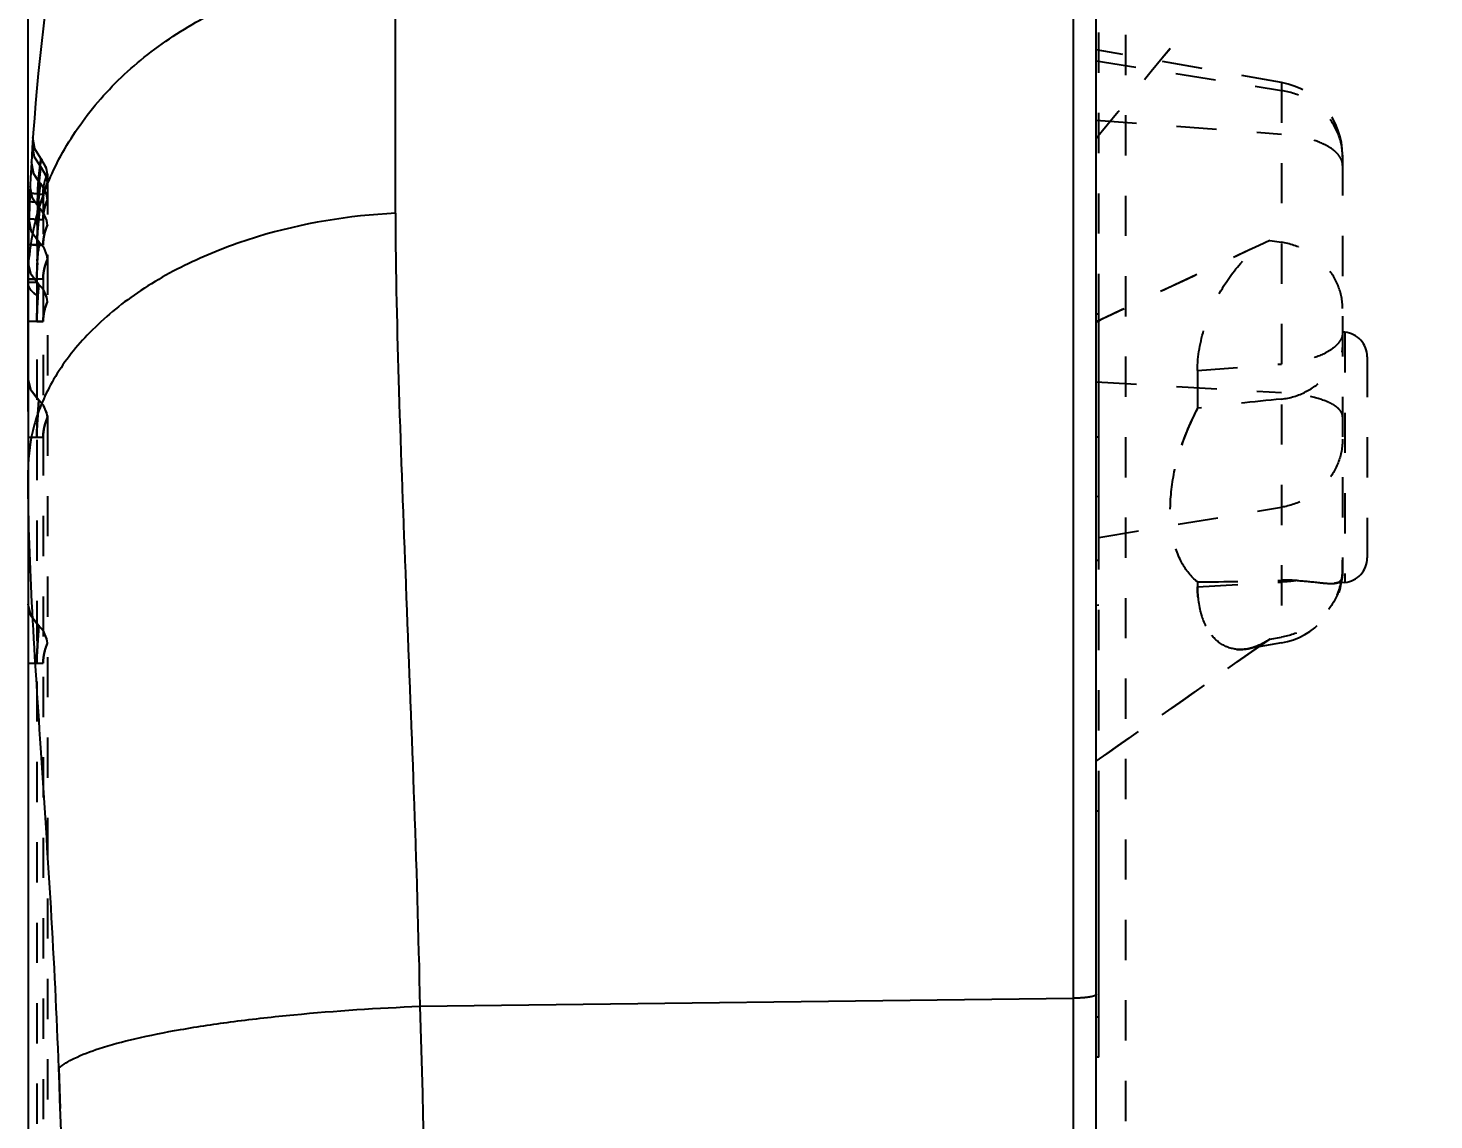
# Model space of a CAD drawing. Header units: millimetres. Extents: x 1937 to 4271, y -9032 to 1737.
# Drawn here: x 3023.6 to 3080.6, y -2349.4 to -2305.1 of the extents above; entities that cross this region are included whole.
import ezdxf

# ---------------------------------------------------------------- set-up
doc = ezdxf.new("R2010")
doc.units = ezdxf.units.MM
doc.header["$LTSCALE"] = 16.335
doc.header["$PDMODE"] = 3
doc.header["$PDSIZE"] = 0.3125
doc.linetypes.add('HIDDEN', pattern=[0.2, 0.1, -0.1])
doc.layers.get('0').update_dxf_attribs({"linetype": 'CONTINUOUS'})
doc.layers.get('Defpoints').update_dxf_attribs({"linetype": 'CONTINUOUS'})
doc.layers.add('DEFAULT_2', color=8, linetype='HIDDEN')
doc.styles.get("Standard").update_dxf_attribs({"font": 'txt', "width": 0.8})
doc.dimstyles.new('副本 ISO-25-1', dxfattribs={"dimtxt": 10, "dimasz": 10, "dimexe": 0, "dimexo": 0, "dimgap": 0, "dimtad": 1, "dimtxsty": 'Standard', "dimcen": 0, "dimclrd": 6, "dimclre": 6, "dimclrt": 4, "dimazin": 0, "dimtfac": 1, "dimtofl": 0, "dimtmove": 0, "dimatfit": 3, "dimfxl": 0, "dimarcsym": 0})

# ---------------------------------------------------------------- blocks, each defined once
blk = doc.blocks.new('*D83')
at = {"color": 6, "lineweight": -2}
for p, q in [((3023.581, -2320.64), (3023.581, -2160.061)), ((3132.581, -2160.061), (3033.581, -2160.061)), ((3142.581, -2201.503), (3142.581, -2160.061))]:
    blk.add_line(p, q, dxfattribs=at)
at = {"color": 6}
for points in [[(3033.581, -2158.395), (3033.581, -2161.728), (3023.581, -2160.061)], [(3132.581, -2158.395), (3132.581, -2161.728), (3142.581, -2160.061)]]:
    blk.add_solid(points, dxfattribs=at)
at = {"layer": 'Defpoints', "color": 0}
for p in [(3023.581, -2160.061), (3142.581, -2201.503), (3023.581, -2320.64)]:
    blk.add_point(p, dxfattribs=at)
at = {"color": 4, "insert": (3098.919, -2155.061), "char_height": 10, "attachment_point": 5}
blk.add_mtext('119', dxfattribs=at)

msp = doc.modelspace()

# ---------------------------------------------------------------- linework, layer by layer
at = {"color": 7, "linetype": 'Continuous'}
for p, q in [((3066.939, -2572.663), (3066.939, -2272.794)), ((3066.013, -2521.959), (3066.013, -2281.056)), ((3038.492, -2312.591), (3038.492, -2302.482)), ((3023.581, -2315.401), (3023.581, -2487.606)), ((3067.039, -2316.687), (3066.939, -2316.687)), ((3067.039, -2326.687), (3067.039, -2316.687)), ((3067.039, -2326.687), (3066.939, -2326.687)), ((3067.039, -2336.864), (3066.939, -2336.864)), ((3067.039, -2346.864), (3067.039, -2336.864)), ((3039.486, -2344.793), (3066.013, -2344.467)), ((3067.039, -2346.864), (3066.939, -2346.864))]:
    msp.add_line(p, q, dxfattribs=at)
msp.add_arc((3111.014, -2315.401), 87.433, 167.26677, 180, dxfattribs=at)
for points, knots in [([(3023.581, -2315.401), (3023.581, -2314.643), (3023.757, -2313.07), (3024.555, -2310.746), (3025.94, -2308.518), (3027.849, -2306.506), (3030.211, -2304.848), (3033.704, -2303.195), (3036.589, -2302.602), (3038.492, -2302.482)], [0, 0, 0, 0, 0.105038, 0.217444, 0.338026, 0.465918, 0.599491, 0.735655, 1, 1, 1, 1]), ([(3038.492, -2312.591), (3036.602, -2312.687), (3033.759, -2313.15), (3030.247, -2314.485), (3027.893, -2315.811), (3025.977, -2317.428), (3024.578, -2319.226), (3023.762, -2321.119), (3023.581, -2322.411), (3023.581, -2323.025)], [0, 0, 0, 0, 0.28586, 0.429393, 0.566169, 0.692058, 0.805637, 0.907272, 1, 1, 1, 1]), ([(3038.492, -2312.591), (3038.499, -2314.996), (3038.618, -2320.026), (3038.918, -2327.845), (3039.247, -2336.173), (3039.424, -2341.88), (3039.486, -2344.793)], [0, 0, 0, 0, 0.224, 0.468373, 0.728674, 1, 1, 1, 1]), ([(3024.827, -2347.309), (3024.671, -2342.968), (3024.251, -2336.665), (3023.719, -2328.577), (3023.581, -2324.815), (3023.581, -2323.024)], [0, 0, 0, 0, 0.535831, 0.779101, 1, 1, 1, 1]), ([(3024.827, -2347.309), (3025.005, -2347.144), (3025.545, -2346.836), (3026.585, -2346.447), (3028.035, -2346.066), (3029.863, -2345.705), (3032.015, -2345.385), (3035.254, -2345.026), (3037.774, -2344.862), (3039.484, -2344.793)], [0, 0, 0, 0, 0.048723, 0.122123, 0.222453, 0.348037, 0.494999, 0.657712, 1, 1, 1, 1]), ([(3039.486, -2344.793), (3039.751, -2354.213), (3040.1, -2368.37), (3040.369, -2387.275), (3040.414, -2396.758), (3040.414, -2401.503)], [0, 0, 0, 0, 0.498417, 0.749012, 1, 1, 1, 1]), ([(3066.939, -2344.311), (3066.939, -2344.322), (3066.916, -2344.349), (3066.827, -2344.388), (3066.64, -2344.427), (3066.354, -2344.457), (3066.133, -2344.466), (3066.013, -2344.467)], [0, 0, 0, 0, 0.035358, 0.096739, 0.309584, 0.624177, 1, 1, 1, 1]), ([(3025.99, -2401.503), (3025.99, -2396.965), (3025.86, -2378.895), (3025.312, -2360.831), (3024.827, -2347.309)], [0, 0, 0, 0, 0.251177, 1, 1, 1, 1])]:
    msp.add_open_spline(points, degree=3, knots=knots, dxfattribs=at)
at = {"layer": 'DEFAULT_2', "color": 8, "linetype": 'HIDDEN'}
for p, q in [((3068.145, -2525.87), (3068.145, -2277.175)), ((3067.039, -2316.687), (3067.039, -2285.318)), ((3074.46, -2307.286), (3066.939, -2305.96)), ((3066.939, -2306.401), (3074.46, -2307.61)), ((3074.46, -2307.286), (3074.46, -2330.037)), ((3066.939, -2308.809), (3074.46, -2309.38)), ((3076.939, -2310.241), (3076.939, -2326.684)), ((3024.094, -2310.712), (3024.087, -2310.767)), ((3024.363, -2311.009), (3024.363, -2491.998)), ((3024.076, -2311.385), (3024.06, -2311.524)), ((3023.968, -2312.159), (3023.964, -2312.398)), ((3023.968, -2312.159), (3023.964, -2312.398)), ((3023.97, -2312.04), (3023.968, -2312.123)), ((3023.97, -2312.04), (3023.968, -2312.123)), ((3024.19, -2312.159), (3023.968, -2312.159)), ((3023.974, -2311.813), (3023.97, -2312.04)), ((3023.974, -2311.813), (3023.97, -2312.04)), ((3023.974, -2311.813), (3024.19, -2311.813)), ((3024.134, -2311.812), (3024.19, -2311.813)), ((3024.19, -2311.813), (3024.19, -2491.194)), ((3024.054, -2312.407), (3024.039, -2312.539)), ((3023.955, -2313.076), (3023.957, -2312.849)), ((3023.956, -2312.987), (3023.955, -2313.077)), ((3023.956, -2312.997), (3023.955, -2313.077)), ((3023.957, -2312.849), (3024.19, -2312.849)), ((3024.134, -2312.849), (3024.19, -2312.849)), ((3023.942, -2313.884), (3024.19, -2313.884)), ((3023.948, -2313.699), (3023.947, -2313.867)), ((3073.988, -2313.697), (3074.46, -2313.773)), ((3023.942, -2314.544), (3023.943, -2314.459)), ((3023.943, -2314.461), (3023.942, -2314.595)), ((3023.943, -2314.461), (3023.942, -2314.595)), ((3023.944, -2314.164), (3023.943, -2314.46)), ((3023.944, -2314.183), (3023.943, -2314.46)), ((3023.944, -2314.319), (3023.943, -2314.461)), ((3023.943, -2314.342), (3023.943, -2314.461)), ((3023.94, -2315.401), (3023.581, -2315.401)), ((3023.941, -2315.264), (3023.94, -2315.401)), ((3023.94, -2315.401), (3023.941, -2315.264)), ((3023.941, -2315.264), (3023.94, -2315.401)), ((3023.941, -2315.264), (3023.94, -2315.401)), ((3023.941, -2315.264), (3023.94, -2315.349)), ((3023.941, -2315.264), (3023.94, -2315.365)), ((3023.941, -2315.265), (3023.94, -2487.742)), ((3024.19, -2315.265), (3023.94, -2315.265)), ((3024.19, -2316.994), (3023.581, -2316.994)), ((3066.939, -2317.004), (3067.039, -2316.956)), ((3067.039, -2316.956), (3067.143, -2316.908)), ((3077.026, -2317.424), (3076.939, -2317.416)), ((3077.026, -2317.424), (3077.026, -2327.583)), ((3077.939, -2318.421), (3077.939, -2326.586)), ((3071.05, -2318.976), (3074.46, -2318.715)), ((3071.05, -2318.976), (3071.05, -2320.512)), ((3066.939, -2319.435), (3074.46, -2319.875)), ((3024.19, -2321.692), (3023.581, -2321.692)), ((3067.039, -2321.687), (3066.939, -2321.687)), ((3067.039, -2324.094), (3066.939, -2324.107)), ((3067.039, -2325.756), (3074.46, -2324.531)), ((3067.039, -2336.864), (3067.039, -2326.687)), ((3071.05, -2327.565), (3071.05, -2327.765)), ((3071.05, -2327.765), (3074.46, -2327.567)), ((3077.026, -2327.583), (3076.592, -2327.621)), ((3076.935, -2327.176), (3076.933, -2327.297)), ((3066.939, -2328.507), (3067.039, -2328.493)), ((3073.988, -2329.881), (3074.46, -2329.803)), ((3074.46, -2330.037), (3073.077, -2330.281)), ((3023.581, -2330.859), (3024.19, -2330.859)), ((3067.039, -2345.229), (3066.939, -2345.229))]:
    msp.add_line(p, q, dxfattribs=at)
for points in [[(3024.096, -2310.714), (3023.841, -2310.331), (3023.757, -2309.848)], [(3024.094, -2310.712), (3023.834, -2310.313), (3023.758, -2309.845)], [(3024.103, -2310.375), (3023.86, -2309.999), (3023.779, -2309.518)], [(3024.103, -2310.375), (3023.853, -2309.981), (3023.779, -2309.518)], [(3024.076, -2311.385), (3023.807, -2310.996), (3023.718, -2310.507)], [(3024.077, -2311.385), (3024.044, -2311.354), (3023.8, -2310.978), (3023.718, -2310.507)], [(3024.363, -2311.009), (3024.325, -2310.76), (3024.103, -2310.375)], [(3024.363, -2311.009), (3024.333, -2310.788), (3024.153, -2310.431), (3024.103, -2310.375)], [(3024.363, -2311.355), (3024.328, -2311.114), (3024.139, -2310.761), (3024.094, -2310.712)], [(3024.363, -2311.355), (3024.321, -2311.092), (3024.094, -2310.713)], [(3024.054, -2312.4), (3023.765, -2312.002), (3023.667, -2311.511)], [(3024.055, -2312.4), (3024.012, -2312.361), (3023.757, -2311.984), (3023.667, -2311.511)], [(3024.363, -2312.045), (3024.342, -2311.863), (3024.215, -2311.554), (3024.076, -2311.385)], [(3024.363, -2312.045), (3024.331, -2311.817), (3024.142, -2311.454), (3024.077, -2311.385)], [(3024.363, -2313.08), (3024.341, -2312.893), (3024.208, -2312.58), (3024.054, -2312.4)], [(3024.363, -2313.08), (3024.329, -2312.845), (3024.133, -2312.479), (3024.055, -2312.4)], [(3024.033, -2313.762), (3023.725, -2313.361), (3023.618, -2312.866)], [(3024.033, -2313.762), (3023.982, -2313.718), (3023.717, -2313.342), (3023.618, -2312.866)], [(3024.363, -2314.461), (3024.346, -2314.301), (3024.23, -2313.997), (3024.034, -2313.763)], [(3024.363, -2314.461), (3024.342, -2314.28), (3024.217, -2313.975), (3024.034, -2313.763)], [(3024.016, -2315.479), (3023.699, -2315.078), (3023.585, -2314.594)], [(3024.016, -2315.478), (3023.958, -2315.431), (3023.691, -2315.062), (3023.585, -2314.594)], [(3024.363, -2316.191), (3024.346, -2316.029), (3024.22, -2315.71), (3024.016, -2315.479)], [(3024.363, -2316.191), (3024.34, -2316.002), (3024.186, -2315.66), (3024.016, -2315.479)], [(3024.017, -2320.177), (3023.702, -2319.788), (3023.581, -2319.297)], [(3024.017, -2320.177), (3023.968, -2320.137), (3023.694, -2319.77), (3023.581, -2319.298)], [(3024.363, -2320.888), (3024.345, -2320.723), (3024.225, -2320.417), (3024.018, -2320.178)], [(3024.363, -2320.888), (3024.341, -2320.702), (3024.211, -2320.394), (3024.018, -2320.178)], [(3024.017, -2329.344), (3023.702, -2328.955), (3023.581, -2328.465)], [(3024.017, -2329.344), (3023.968, -2329.304), (3023.694, -2328.937), (3023.581, -2328.465)], [(3024.363, -2330.055), (3024.346, -2329.895), (3024.22, -2329.576), (3024.017, -2329.345)], [(3024.363, -2330.055), (3024.34, -2329.868), (3024.187, -2329.525), (3024.017, -2329.345)]]:
    msp.add_lwpolyline(points, dxfattribs=at)
for centre, radius, start, end in [((5553.02, -4351.298), 3217.033, 140.404312, 140.604828), ((5552.991, -4351.274), 3216.995, 140.404314, 140.604832), ((3073.939, -2310.241), 3, 0, 80), ((3048.095, -2313.627), 24.209, 173.3248, 174.372), ((3026.559, -2311.938), 2.385, 157.3679, 163.1482), ((3030.257, -2311.925), 6.29, 174.9723, 176.3343), ((3030.235, -2311.944), 6.268, 174.7392, 176.1479), ((3035.537, -2312.386), 11.59, 174.3851, 174.9866), ((3044.875, -2314.011), 20.963, 173.1863, 174.0091), ((3026.032, -2311.813), 1.842, 173.9798, 179.9839), ((3215.66, -2315.4), 191.72, 178.92783, 180.0001), ((3215.535, -2315.398), 191.595, 179.02062, 179.27897), ((3027.046, -2312.105), 3.08, 178.4281, 181.0136), ((3026.899, -2312.097), 2.934, 178.5051, 181.2231), ((3026.028, -2312.16), 1.838, 176.1258, 179.9699), ((3026.056, -2312.161), 1.866, 174.0883, 176.1592), ((3215.574, -2315.399), 191.633, 179.10285, 179.36482), ((3036.25, -2313.384), 12.318, 174.8495, 175.3658), ((3041.563, -2313.805), 17.646, 175.0622, 175.3987), ((3026.032, -2312.85), 1.842, 173.9794, 179.9836), ((3215.714, -2315.401), 191.774, 179.2377, 180.00006), ((3215.622, -2315.4), 191.681, 179.23764, 179.49177), ((3024.494, -2297.025), 16.868, 267.5042, 268.14), ((3215.778, -2315.401), 191.838, 179.54691, 180.00002), ((3027.351, -2313.807), 3.408, 179.171, 181.2848), ((3027.197, -2313.786), 3.255, 179.5135, 181.7214), ((3026.013, -2313.884), 1.823, 176.4213, 179.9882), ((3026.057, -2313.886), 1.867, 174.0149, 176.4551), ((4346.032, -5034.824), 3003.769, 115.054654, 115.203169), ((4353.85, -5051.509), 3022.195, 115.054966, 115.19831), ((3026.039, -2315.266), 1.849, 174.0572, 179.9697), ((3024.265, -2199.729), 115.536, 269.68432, 269.83917), ((3024.279, -2191.262), 124.003, 269.6995, 269.84349), ((3076.939, -2318.42), 1, 0, 85), ((3092.478, -2499.636), 180.401, 95.73195, 96.82161), ((3079.705, -2325.13), 9.81, 151.9177, 164.4716), ((3076.939, -2326.587), 1, 275, 0), ((3069.332, -2156.376), 171.198, 270.57474, 271.71632), ((3073.939, -2327.083), 3, 280, 355.906), ((3074.248, -2327.024), 2.692, 336.5482, 349.3641), ((3076.691, -2327.369), 0.225, 310.9198, 323.1291), ((3074.309, -2327.036), 2.63, 349.3735, 356.9304), ((3076.449, -2327.287), 0.481, 346.7591, 350.4631)]:
    msp.add_arc(centre, radius, start, end, dxfattribs=at)
for points, knots in [([(3076.939, -2310.304), (3076.939, -2309.986), (3076.813, -2309.338), (3076.273, -2308.498), (3075.458, -2307.881), (3074.8, -2307.665), (3074.46, -2307.61)], [0, 0, 0, 0, 0.240432, 0.486137, 0.739708, 1, 1, 1, 1]), ([(3076.939, -2310.651), (3076.939, -2310.574), (3076.903, -2310.412), (3076.758, -2310.19), (3076.529, -2309.987), (3076.098, -2309.729), (3075.398, -2309.495), (3074.789, -2309.405), (3074.46, -2309.38)], [0, 0, 0, 0, 0.076702, 0.162778, 0.263838, 0.382035, 0.667089, 1, 1, 1, 1]), ([(3023.972, -2311.813), (3023.972, -2311.63), (3023.994, -2311.365), (3024.026, -2311.028), (3024.049, -2310.813), (3024.068, -2310.656), (3024.081, -2310.552), (3024.089, -2310.49), (3024.094, -2310.444), (3024.101, -2310.404), (3024.099, -2310.392), (3024.105, -2310.373), (3024.103, -2310.375)], [0, 0, 0, 0, 0.379154, 0.551253, 0.702933, 0.8284, 0.879633, 0.922326, 0.955988, 0.980332, 0.995086, 1, 1, 1, 1]), ([(3023.972, -2311.813), (3023.972, -2311.63), (3023.999, -2311.293), (3024.039, -2310.896), (3024.072, -2310.637), (3024.086, -2310.494), (3024.102, -2310.412), (3024.103, -2310.375)], [0, 0, 0, 0, 0.379282, 0.702324, 0.827879, 0.921814, 1, 1, 1, 1]), ([(3024.103, -2310.375), (3024.103, -2310.365), (3024.095, -2310.45), (3024.088, -2310.49), (3024.07, -2310.651), (3024.057, -2310.751), (3024.05, -2310.812)], [0, 0, 0, 0, 0.066315, 0.262486, 0.579141, 1, 1, 1, 1]), ([(3024.103, -2310.375), (3024.102, -2310.376), (3024.103, -2310.385), (3024.099, -2310.4), (3024.097, -2310.428), (3024.088, -2310.484), (3024.077, -2310.58), (3024.067, -2310.662), (3024.061, -2310.71)], [0, 0, 0, 0, 0.016459, 0.065309, 0.146219, 0.258816, 0.574413, 1, 1, 1, 1]), ([(3023.966, -2312.159), (3023.965, -2312.066), (3023.973, -2311.882), (3023.996, -2311.616), (3024.018, -2311.37), (3024.04, -2311.153), (3024.059, -2310.995), (3024.072, -2310.89), (3024.08, -2310.828), (3024.084, -2310.781), (3024.092, -2310.742), (3024.089, -2310.729), (3024.096, -2310.711), (3024.093, -2310.712)], [0, 0, 0, 0, 0.192988, 0.379279, 0.55128, 0.702878, 0.828388, 0.879621, 0.922289, 0.955981, 0.980365, 0.995109, 1, 1, 1, 1]), ([(3023.966, -2312.159), (3023.966, -2312.066), (3023.973, -2311.882), (3023.996, -2311.616), (3024.018, -2311.37), (3024.04, -2311.153), (3024.059, -2310.995), (3024.072, -2310.89), (3024.08, -2310.828), (3024.084, -2310.782), (3024.092, -2310.742), (3024.089, -2310.729), (3024.096, -2310.711), (3024.094, -2310.712)], [0, 0, 0, 0, 0.192941, 0.379153, 0.551208, 0.7029, 0.828434, 0.879681, 0.922359, 0.956022, 0.980371, 0.995105, 1, 1, 1, 1]), ([(3024.093, -2310.712), (3024.09, -2310.715), (3024.093, -2310.729), (3024.088, -2310.746), (3024.085, -2310.785), (3024.076, -2310.848), (3024.065, -2310.944), (3024.051, -2311.063), (3024.03, -2311.262), (3024.014, -2311.42), (3024.003, -2311.532)], [0, 0, 0, 0, 0.017554, 0.039364, 0.069811, 0.156046, 0.273829, 0.420294, 0.592462, 1, 1, 1, 1]), ([(3024.19, -2311.813), (3024.19, -2311.695), (3024.21, -2311.489), (3024.271, -2311.259), (3024.316, -2311.127), (3024.34, -2311.066), (3024.353, -2311.029), (3024.362, -2311.013), (3024.363, -2311.009)], [0, 0, 0, 0, 0.428049, 0.74675, 0.85783, 0.936895, 0.984221, 1, 1, 1, 1]), ([(3024.19, -2311.813), (3024.19, -2311.695), (3024.211, -2311.489), (3024.27, -2311.259), (3024.317, -2311.127), (3024.338, -2311.065), (3024.356, -2311.03), (3024.36, -2311.013), (3024.363, -2311.009)], [0, 0, 0, 0, 0.428024, 0.746706, 0.857802, 0.936888, 0.984224, 1, 1, 1, 1]), ([(3023.955, -2312.849), (3023.954, -2312.664), (3023.973, -2312.394), (3024.003, -2312.051), (3024.025, -2311.832), (3024.047, -2311.652), (3024.059, -2311.516), (3024.074, -2311.434), (3024.073, -2311.394), (3024.076, -2311.385)], [0, 0, 0, 0, 0.379079, 0.550828, 0.702415, 0.828017, 0.921991, 0.98024, 1, 1, 1, 1]), ([(3023.955, -2312.849), (3023.955, -2312.664), (3023.98, -2312.32), (3024.015, -2311.916), (3024.046, -2311.651), (3024.06, -2311.516), (3024.072, -2311.433), (3024.074, -2311.395), (3024.076, -2311.385)], [0, 0, 0, 0, 0.379053, 0.702895, 0.828462, 0.922244, 0.980287, 1, 1, 1, 1]), ([(3024.003, -2311.532), (3023.999, -2311.571), (3023.983, -2311.733), (3023.969, -2311.896), (3023.966, -2312.02)], [0, 0, 0, 0, 0.24054, 1, 1, 1, 1]), ([(3024.076, -2311.385), (3024.078, -2311.38), (3024.07, -2311.426), (3024.07, -2311.449), (3024.058, -2311.54), (3024.042, -2311.688), (3024.014, -2311.944), (3023.993, -2312.158), (3023.982, -2312.279)], [0, 0, 0, 0, 0.017718, 0.070768, 0.157712, 0.276632, 0.59607, 1, 1, 1, 1]), ([(3024.19, -2312.159), (3024.19, -2312.041), (3024.207, -2311.875), (3024.253, -2311.674), (3024.286, -2311.56), (3024.316, -2311.473), (3024.338, -2311.417), (3024.35, -2311.385), (3024.358, -2311.369), (3024.359, -2311.361), (3024.363, -2311.356), (3024.363, -2311.356)], [0, 0, 0, 0, 0.428011, 0.603401, 0.746799, 0.857856, 0.936914, 0.964527, 0.984235, 0.996058, 1, 1, 1, 1]), ([(3024.19, -2312.159), (3024.19, -2312.041), (3024.21, -2311.835), (3024.271, -2311.606), (3024.315, -2311.473), (3024.343, -2311.409), (3024.353, -2311.37), (3024.363, -2311.356)], [0, 0, 0, 0, 0.428053, 0.746697, 0.85778, 0.936869, 1, 1, 1, 1]), ([(3024.363, -2311.356), (3024.364, -2311.361), (3024.348, -2311.379), (3024.338, -2311.424), (3024.306, -2311.497), (3024.287, -2311.558), (3024.277, -2311.593)], [0, 0, 0, 0, 0.062211, 0.248978, 0.561163, 1, 1, 1, 1]), ([(3023.968, -2312.159), (3023.923, -2312.156), (3023.844, -2312.15), (3023.753, -2312.14), (3023.698, -2312.132), (3023.669, -2312.128), (3023.654, -2312.123), (3023.644, -2312.12), (3023.643, -2312.118)], [0, 0, 0, 0, 0.410481, 0.721948, 0.836616, 0.921869, 0.976373, 1, 1, 1, 1]), ([(3023.968, -2312.159), (3023.923, -2312.156), (3023.844, -2312.15), (3023.753, -2312.14), (3023.698, -2312.132), (3023.669, -2312.128), (3023.654, -2312.123), (3023.644, -2312.12), (3023.643, -2312.118)], [0, 0, 0, 0, 0.410486, 0.721957, 0.836626, 0.921879, 0.976381, 1, 1, 1, 1]), ([(3023.681, -2312.13), (3023.671, -2312.128), (3023.661, -2312.125), (3023.643, -2312.122), (3023.643, -2312.118)], [0, 0, 0, 0, 0.714955, 1, 1, 1, 1]), ([(3023.681, -2312.13), (3023.672, -2312.128), (3023.661, -2312.125), (3023.643, -2312.122), (3023.643, -2312.118)], [0, 0, 0, 0, 0.715092, 1, 1, 1, 1]), ([(3023.974, -2311.813), (3023.93, -2311.809), (3023.853, -2311.802), (3023.756, -2311.79), (3023.694, -2311.781), (3023.667, -2311.773), (3023.657, -2311.769), (3023.657, -2311.767)], [0, 0, 0, 0, 0.410322, 0.721362, 0.920956, 0.975594, 1, 1, 1, 1]), ([(3023.69, -2311.779), (3023.682, -2311.778), (3023.672, -2311.775), (3023.657, -2311.771), (3023.657, -2311.767)], [0, 0, 0, 0, 0.706034, 1, 1, 1, 1]), ([(3023.69, -2311.779), (3023.682, -2311.778), (3023.672, -2311.775), (3023.657, -2311.77), (3023.657, -2311.767)], [0, 0, 0, 0, 0.705671, 1, 1, 1, 1]), ([(3023.794, -2312.144), (3023.783, -2312.143), (3023.745, -2312.139), (3023.707, -2312.134), (3023.681, -2312.13)], [0, 0, 0, 0, 0.30612, 1, 1, 1, 1]), ([(3023.794, -2312.144), (3023.782, -2312.143), (3023.745, -2312.139), (3023.707, -2312.134), (3023.681, -2312.13)], [0, 0, 0, 0, 0.305567, 1, 1, 1, 1]), ([(3023.968, -2312.159), (3023.952, -2312.158), (3023.894, -2312.154), (3023.836, -2312.149), (3023.794, -2312.144)], [0, 0, 0, 0, 0.279672, 1, 1, 1, 1]), ([(3023.968, -2312.159), (3023.952, -2312.158), (3023.894, -2312.154), (3023.836, -2312.149), (3023.794, -2312.144)], [0, 0, 0, 0, 0.27983, 1, 1, 1, 1]), ([(3023.974, -2311.813), (3023.958, -2311.812), (3023.901, -2311.807), (3023.845, -2311.801), (3023.804, -2311.796)], [0, 0, 0, 0, 0.280025, 1, 1, 1, 1]), ([(3023.974, -2311.813), (3023.958, -2311.812), (3023.902, -2311.807), (3023.845, -2311.801), (3023.805, -2311.796)], [0, 0, 0, 0, 0.279869, 1, 1, 1, 1]), ([(3023.974, -2311.813), (3023.997, -2311.813), (3024.069, -2311.812), (3024.141, -2311.812), (3024.19, -2311.813)], [0, 0, 0, 0, 0.319758, 1, 1, 1, 1]), ([(3023.974, -2311.813), (3023.989, -2311.813), (3024.043, -2311.812), (3024.096, -2311.812), (3024.134, -2311.812)], [0, 0, 0, 0, 0.288393, 1, 1, 1, 1]), ([(3024.19, -2312.849), (3024.19, -2312.731), (3024.21, -2312.525), (3024.271, -2312.296), (3024.316, -2312.163), (3024.34, -2312.102), (3024.353, -2312.065), (3024.362, -2312.05), (3024.363, -2312.045)], [0, 0, 0, 0, 0.428049, 0.746748, 0.857827, 0.936893, 0.98422, 1, 1, 1, 1]), ([(3024.19, -2312.849), (3024.19, -2312.731), (3024.211, -2312.525), (3024.27, -2312.295), (3024.316, -2312.163), (3024.338, -2312.101), (3024.356, -2312.066), (3024.36, -2312.049), (3024.363, -2312.045)], [0, 0, 0, 0, 0.428023, 0.746702, 0.857797, 0.936884, 0.984222, 1, 1, 1, 1]), ([(3024.363, -2312.045), (3024.36, -2312.048), (3024.358, -2312.062), (3024.344, -2312.087), (3024.328, -2312.134), (3024.291, -2312.233), (3024.239, -2312.407), (3024.21, -2312.563), (3024.2, -2312.654)], [0, 0, 0, 0, 0.015547, 0.062185, 0.140055, 0.249369, 0.563217, 1, 1, 1, 1]), ([(3024.363, -2312.045), (3024.362, -2312.051), (3024.35, -2312.069), (3024.336, -2312.115), (3024.306, -2312.189), (3024.287, -2312.25), (3024.276, -2312.285)], [0, 0, 0, 0, 0.062235, 0.24898, 0.561146, 1, 1, 1, 1]), ([(3023.659, -2312.826), (3023.649, -2312.825), (3023.639, -2312.821), (3023.62, -2312.82), (3023.619, -2312.817)], [0, 0, 0, 0, 0.726145, 1, 1, 1, 1]), ([(3023.66, -2312.826), (3023.65, -2312.825), (3023.64, -2312.821), (3023.62, -2312.82), (3023.619, -2312.817)], [0, 0, 0, 0, 0.726261, 1, 1, 1, 1]), ([(3023.957, -2312.849), (3023.911, -2312.847), (3023.829, -2312.841), (3023.734, -2312.834), (3023.677, -2312.828), (3023.647, -2312.825), (3023.631, -2312.82), (3023.62, -2312.819), (3023.62, -2312.816)], [0, 0, 0, 0, 0.410589, 0.722695, 0.83768, 0.923118, 0.977489, 1, 1, 1, 1]), ([(3023.957, -2312.849), (3023.941, -2312.848), (3023.881, -2312.845), (3023.821, -2312.841), (3023.777, -2312.837)], [0, 0, 0, 0, 0.279325, 1, 1, 1, 1]), ([(3023.957, -2312.849), (3023.941, -2312.848), (3023.88, -2312.845), (3023.82, -2312.841), (3023.777, -2312.837)], [0, 0, 0, 0, 0.279501, 1, 1, 1, 1]), ([(3023.944, -2313.884), (3023.941, -2313.696), (3023.958, -2313.423), (3023.986, -2313.075), (3024.007, -2312.853), (3024.027, -2312.67), (3024.038, -2312.532), (3024.053, -2312.449), (3024.05, -2312.409), (3024.054, -2312.4)], [0, 0, 0, 0, 0.378815, 0.550621, 0.7023, 0.827974, 0.921978, 0.980232, 1, 1, 1, 1]), ([(3023.944, -2313.884), (3023.942, -2313.696), (3023.96, -2313.423), (3023.986, -2313.075), (3024.006, -2312.853), (3024.025, -2312.67), (3024.042, -2312.533), (3024.047, -2312.448), (3024.055, -2312.41), (3024.054, -2312.4)], [0, 0, 0, 0, 0.378843, 0.55098, 0.702859, 0.828495, 0.922258, 0.980269, 1, 1, 1, 1]), ([(3023.972, -2312.389), (3023.969, -2312.427), (3023.958, -2312.58), (3023.953, -2312.733), (3023.955, -2312.849)], [0, 0, 0, 0, 0.245203, 1, 1, 1, 1]), ([(3023.974, -2312.39), (3023.971, -2312.427), (3023.96, -2312.58), (3023.953, -2312.734), (3023.955, -2312.849)], [0, 0, 0, 0, 0.245187, 1, 1, 1, 1]), ([(3024.054, -2312.4), (3024.057, -2312.395), (3024.047, -2312.441), (3024.049, -2312.465), (3024.037, -2312.557), (3024.028, -2312.658), (3024.013, -2312.793), (3023.992, -2313.011), (3023.976, -2313.186), (3023.966, -2313.309)], [0, 0, 0, 0, 0.017734, 0.070786, 0.157721, 0.276619, 0.424015, 0.596082, 1, 1, 1, 1]), ([(3024.039, -2312.539), (3024.037, -2312.56), (3024.026, -2312.661), (3024.015, -2312.762), (3024.008, -2312.843)], [0, 0, 0, 0, 0.202411, 1, 1, 1, 1]), ([(3023.966, -2313.309), (3023.963, -2313.345), (3023.952, -2313.495), (3023.944, -2313.645), (3023.943, -2313.758)], [0, 0, 0, 0, 0.242436, 1, 1, 1, 1]), ([(3023.968, -2313.313), (3023.965, -2313.349), (3023.954, -2313.497), (3023.945, -2313.646), (3023.943, -2313.758)], [0, 0, 0, 0, 0.242788, 1, 1, 1, 1]), ([(3023.957, -2312.849), (3023.982, -2312.849), (3024.06, -2312.849), (3024.137, -2312.848), (3024.19, -2312.849)], [0, 0, 0, 0, 0.321468, 1, 1, 1, 1]), ([(3023.957, -2312.849), (3023.975, -2312.849), (3024.033, -2312.849), (3024.092, -2312.849), (3024.134, -2312.849)], [0, 0, 0, 0, 0.290351, 1, 1, 1, 1]), ([(3024.19, -2313.884), (3024.19, -2313.766), (3024.21, -2313.559), (3024.271, -2313.33), (3024.316, -2313.197), (3024.34, -2313.137), (3024.353, -2313.1), (3024.362, -2313.084), (3024.363, -2313.08)], [0, 0, 0, 0, 0.428049, 0.746746, 0.857825, 0.936892, 0.98422, 1, 1, 1, 1]), ([(3024.19, -2313.884), (3024.19, -2313.766), (3024.211, -2313.56), (3024.27, -2313.33), (3024.316, -2313.198), (3024.339, -2313.136), (3024.355, -2313.101), (3024.36, -2313.083), (3024.363, -2313.08)], [0, 0, 0, 0, 0.428021, 0.746699, 0.857793, 0.936881, 0.984221, 1, 1, 1, 1]), ([(3024.363, -2313.08), (3024.36, -2313.082), (3024.358, -2313.096), (3024.344, -2313.122), (3024.328, -2313.169), (3024.291, -2313.267), (3024.239, -2313.441), (3024.21, -2313.597), (3024.2, -2313.689)], [0, 0, 0, 0, 0.015548, 0.062188, 0.140059, 0.249372, 0.563217, 1, 1, 1, 1]), ([(3024.363, -2313.08), (3024.362, -2313.085), (3024.35, -2313.104), (3024.336, -2313.149), (3024.306, -2313.223), (3024.287, -2313.284), (3024.276, -2313.32)], [0, 0, 0, 0, 0.062236, 0.248985, 0.561151, 1, 1, 1, 1]), ([(3023.621, -2313.869), (3023.615, -2313.868), (3023.608, -2313.866), (3023.595, -2313.867), (3023.594, -2313.864)], [0, 0, 0, 0, 0.736144, 1, 1, 1, 1]), ([(3023.621, -2313.868), (3023.614, -2313.868), (3023.608, -2313.865), (3023.595, -2313.867), (3023.594, -2313.864)], [0, 0, 0, 0, 0.736062, 1, 1, 1, 1]), ([(3023.946, -2313.884), (3023.898, -2313.882), (3023.814, -2313.879), (3023.715, -2313.875), (3023.655, -2313.871), (3023.624, -2313.869), (3023.607, -2313.866), (3023.596, -2313.866), (3023.595, -2313.864)], [0, 0, 0, 0, 0.410461, 0.72311, 0.838423, 0.924093, 0.978434, 1, 1, 1, 1]), ([(3023.759, -2313.877), (3023.745, -2313.876), (3023.698, -2313.874), (3023.652, -2313.871), (3023.621, -2313.868)], [0, 0, 0, 0, 0.322607, 1, 1, 1, 1]), ([(3023.759, -2313.877), (3023.744, -2313.876), (3023.698, -2313.874), (3023.652, -2313.871), (3023.621, -2313.869)], [0, 0, 0, 0, 0.322025, 1, 1, 1, 1]), ([(3023.946, -2313.884), (3023.929, -2313.883), (3023.866, -2313.881), (3023.804, -2313.879), (3023.759, -2313.877)], [0, 0, 0, 0, 0.279142, 1, 1, 1, 1]), ([(3023.938, -2315.265), (3023.936, -2315.168), (3023.94, -2314.978), (3023.956, -2314.702), (3023.972, -2314.447), (3023.99, -2314.222), (3024.005, -2314.057), (3024.015, -2313.947), (3024.022, -2313.883), (3024.025, -2313.834), (3024.032, -2313.795), (3024.028, -2313.777), (3024.035, -2313.763), (3024.033, -2313.763)], [0, 0, 0, 0, 0.192268, 0.378332, 0.550586, 0.70259, 0.828333, 0.879587, 0.922258, 0.955964, 0.980351, 0.995079, 1, 1, 1, 1]), ([(3023.938, -2315.265), (3023.936, -2315.168), (3023.939, -2314.978), (3023.955, -2314.702), (3023.972, -2314.447), (3023.99, -2314.221), (3024.005, -2314.057), (3024.015, -2313.947), (3024.022, -2313.883), (3024.025, -2313.834), (3024.032, -2313.795), (3024.028, -2313.778), (3024.035, -2313.763), (3024.033, -2313.763)], [0, 0, 0, 0, 0.192275, 0.378415, 0.55067, 0.702647, 0.828398, 0.879683, 0.92236, 0.956034, 0.980385, 0.995099, 1, 1, 1, 1]), ([(3023.942, -2313.884), (3023.969, -2313.884), (3024.052, -2313.883), (3024.134, -2313.883), (3024.19, -2313.884)], [0, 0, 0, 0, 0.322832, 1, 1, 1, 1]), ([(3023.942, -2313.884), (3023.961, -2313.884), (3024.023, -2313.883), (3024.086, -2313.883), (3024.131, -2313.883)], [0, 0, 0, 0, 0.290897, 1, 1, 1, 1]), ([(3024.033, -2313.763), (3024.031, -2313.762), (3024.034, -2313.775), (3024.029, -2313.786), (3024.028, -2313.816), (3024.023, -2313.852), (3024.019, -2313.901), (3024.011, -2313.984), (3024.005, -2314.051), (3024.001, -2314.099)], [0, 0, 0, 0, 0.016115, 0.064522, 0.145179, 0.257805, 0.401128, 0.573618, 1, 1, 1, 1]), ([(3024.033, -2313.763), (3024.031, -2313.762), (3024.034, -2313.774), (3024.029, -2313.785), (3024.028, -2313.812), (3024.024, -2313.847), (3024.02, -2313.892), (3024.012, -2313.97), (3024.006, -2314.033), (3024.002, -2314.078)], [0, 0, 0, 0, 0.016142, 0.064483, 0.144921, 0.257182, 0.400164, 0.572522, 1, 1, 1, 1]), ([(3024.131, -2313.883), (3024.136, -2313.883), (3024.156, -2313.883), (3024.176, -2313.884), (3024.19, -2313.884)], [0, 0, 0, 0, 0.287188, 1, 1, 1, 1]), ([(3071.05, -2318.976), (3071.05, -2318.39), (3071.271, -2317.219), (3071.969, -2315.676), (3072.876, -2314.459), (3073.615, -2313.872), (3073.988, -2313.697)], [0, 0, 0, 0, 0.279642, 0.559347, 0.803329, 1, 1, 1, 1]), ([(3076.939, -2316.467), (3076.939, -2316.149), (3076.813, -2315.501), (3076.273, -2314.661), (3075.458, -2314.043), (3074.8, -2313.828), (3074.46, -2313.773)], [0, 0, 0, 0, 0.240432, 0.486137, 0.739708, 1, 1, 1, 1]), ([(3024.19, -2315.265), (3024.19, -2315.147), (3024.207, -2314.98), (3024.253, -2314.779), (3024.286, -2314.665), (3024.316, -2314.578), (3024.338, -2314.522), (3024.35, -2314.49), (3024.358, -2314.475), (3024.359, -2314.466), (3024.363, -2314.462), (3024.363, -2314.461)], [0, 0, 0, 0, 0.428012, 0.603401, 0.746794, 0.85785, 0.93691, 0.964525, 0.984234, 0.996058, 1, 1, 1, 1]), ([(3024.19, -2315.265), (3024.19, -2315.147), (3024.21, -2314.94), (3024.271, -2314.711), (3024.315, -2314.578), (3024.343, -2314.514), (3024.352, -2314.475), (3024.363, -2314.461)], [0, 0, 0, 0, 0.428055, 0.746696, 0.857776, 0.936867, 1, 1, 1, 1]), ([(3024.363, -2314.461), (3024.363, -2314.464), (3024.354, -2314.476), (3024.347, -2314.503), (3024.326, -2314.549), (3024.304, -2314.614), (3024.276, -2314.699), (3024.233, -2314.851), (3024.21, -2314.978), (3024.2, -2315.07)], [0, 0, 0, 0, 0.015544, 0.062176, 0.140029, 0.249315, 0.390296, 0.5632, 1, 1, 1, 1]), ([(3023.961, -2314.606), (3023.957, -2314.659), (3023.94, -2314.878), (3023.93, -2315.098), (3023.938, -2315.265)], [0, 0, 0, 0, 0.240333, 1, 1, 1, 1]), ([(3023.961, -2314.607), (3023.957, -2314.659), (3023.941, -2314.878), (3023.931, -2315.098), (3023.938, -2315.265)], [0, 0, 0, 0, 0.240348, 1, 1, 1, 1]), ([(3023.979, -2315.95), (3023.868, -2315.89), (3023.681, -2315.739), (3023.582, -2315.508), (3023.581, -2315.401)], [0, 0, 0, 0, 0.540994, 1, 1, 1, 1]), ([(3023.979, -2315.95), (3023.868, -2315.89), (3023.681, -2315.739), (3023.582, -2315.508), (3023.581, -2315.401)], [0, 0, 0, 0, 0.540974, 1, 1, 1, 1]), ([(3023.941, -2315.265), (3023.854, -2315.264), (3023.735, -2315.26), (3023.615, -2315.267), (3023.582, -2315.263)], [0, 0, 0, 0, 0.722907, 1, 1, 1, 1]), ([(3023.941, -2315.265), (3023.854, -2315.264), (3023.735, -2315.26), (3023.615, -2315.267), (3023.582, -2315.263)], [0, 0, 0, 0, 0.722896, 1, 1, 1, 1]), ([(3023.628, -2315.263), (3023.622, -2315.263), (3023.606, -2315.263), (3023.591, -2315.264), (3023.582, -2315.263)], [0, 0, 0, 0, 0.415398, 1, 1, 1, 1]), ([(3023.629, -2315.263), (3023.622, -2315.263), (3023.607, -2315.263), (3023.591, -2315.264), (3023.582, -2315.263)], [0, 0, 0, 0, 0.415451, 1, 1, 1, 1]), ([(3023.769, -2315.795), (3023.753, -2315.778), (3023.693, -2315.713), (3023.644, -2315.637), (3023.619, -2315.577)], [0, 0, 0, 0, 0.262924, 1, 1, 1, 1]), ([(3023.978, -2315.951), (3023.981, -2315.884), (3023.988, -2315.768), (3024.003, -2315.635), (3024.009, -2315.555), (3024.015, -2315.514), (3024.012, -2315.489), (3024.016, -2315.479)], [0, 0, 0, 0, 0.421402, 0.736132, 0.849407, 0.931718, 1, 1, 1, 1]), ([(3023.978, -2315.951), (3023.98, -2315.884), (3023.986, -2315.79), (3023.998, -2315.674), (3024.006, -2315.607), (3024.01, -2315.554), (3024.015, -2315.515), (3024.013, -2315.493), (3024.018, -2315.481), (3024.016, -2315.479)], [0, 0, 0, 0, 0.423605, 0.594946, 0.737679, 0.850553, 0.932552, 0.982698, 1, 1, 1, 1]), ([(3024.005, -2315.611), (3024.003, -2315.633), (3023.991, -2315.746), (3023.982, -2315.859), (3023.978, -2315.951)], [0, 0, 0, 0, 0.196849, 1, 1, 1, 1]), ([(3024.016, -2315.479), (3024.013, -2315.479), (3024.018, -2315.496), (3024.011, -2315.516), (3024.011, -2315.56), (3024.007, -2315.592), (3024.005, -2315.611)], [0, 0, 0, 0, 0.064872, 0.256103, 0.569277, 1, 1, 1, 1]), ([(3024.016, -2315.479), (3024.018, -2315.481), (3024.013, -2315.494), (3024.016, -2315.516), (3024.01, -2315.556), (3024.008, -2315.588), (3024.006, -2315.606)], [0, 0, 0, 0, 0.065482, 0.256455, 0.56919, 1, 1, 1, 1]), ([(3023.979, -2315.95), (3023.959, -2315.939), (3023.884, -2315.895), (3023.814, -2315.84), (3023.768, -2315.794)], [0, 0, 0, 0, 0.25846, 1, 1, 1, 1]), ([(3023.937, -2316.994), (3023.936, -2316.9), (3023.94, -2316.669), (3023.952, -2316.321), (3023.973, -2316.068), (3023.978, -2315.951)], [0, 0, 0, 0, 0.2721, 0.661235, 1, 1, 1, 1]), ([(3023.937, -2316.994), (3023.936, -2316.9), (3023.941, -2316.669), (3023.952, -2316.321), (3023.973, -2316.069), (3023.978, -2315.951)], [0, 0, 0, 0, 0.272086, 0.661179, 1, 1, 1, 1]), ([(3023.978, -2315.951), (3023.973, -2316.052), (3023.956, -2316.269), (3023.948, -2316.486), (3023.944, -2316.602)], [0, 0, 0, 0, 0.467186, 1, 1, 1, 1]), ([(3023.978, -2315.951), (3023.973, -2316.052), (3023.956, -2316.267), (3023.948, -2316.483), (3023.944, -2316.598)], [0, 0, 0, 0, 0.467296, 1, 1, 1, 1]), ([(3024.19, -2316.994), (3024.19, -2316.876), (3024.211, -2316.67), (3024.27, -2316.441), (3024.317, -2316.309), (3024.338, -2316.247), (3024.356, -2316.212), (3024.36, -2316.194), (3024.363, -2316.191)], [0, 0, 0, 0, 0.428026, 0.746702, 0.857795, 0.936883, 0.984223, 1, 1, 1, 1]), ([(3024.363, -2316.191), (3024.36, -2316.194), (3024.356, -2316.212), (3024.338, -2316.246), (3024.317, -2316.309), (3024.27, -2316.441), (3024.211, -2316.67), (3024.19, -2316.876), (3024.19, -2316.994)], [0, 0, 0, 0, 0.015774, 0.063113, 0.142201, 0.253293, 0.57197, 1, 1, 1, 1]), ([(3024.363, -2316.191), (3024.362, -2316.195), (3024.353, -2316.21), (3024.34, -2316.247), (3024.316, -2316.308), (3024.271, -2316.441), (3024.21, -2316.67), (3024.19, -2316.876), (3024.19, -2316.994)], [0, 0, 0, 0, 0.01578, 0.063109, 0.142178, 0.253256, 0.571951, 1, 1, 1, 1]), ([(3023.94, -2316.994), (3023.967, -2316.994), (3024.05, -2316.994), (3024.134, -2316.993), (3024.19, -2316.994)], [0, 0, 0, 0, 0.322979, 1, 1, 1, 1]), ([(3023.94, -2316.994), (3023.959, -2316.994), (3024.022, -2316.994), (3024.085, -2316.994), (3024.13, -2316.994)], [0, 0, 0, 0, 0.29064, 1, 1, 1, 1]), ([(3024.13, -2316.994), (3024.135, -2316.994), (3024.156, -2316.994), (3024.176, -2316.994), (3024.19, -2316.994)], [0, 0, 0, 0, 0.287667, 1, 1, 1, 1]), ([(3076.939, -2317.434), (3076.939, -2317.511), (3076.903, -2317.675), (3076.758, -2317.899), (3076.529, -2318.103), (3076.098, -2318.363), (3075.399, -2318.598), (3074.789, -2318.69), (3074.46, -2318.715)], [0, 0, 0, 0, 0.077116, 0.1635, 0.264719, 0.382932, 0.66768, 1, 1, 1, 1]), ([(3074.46, -2320.137), (3074.804, -2320.102), (3075.456, -2319.896), (3076.227, -2319.336), (3076.747, -2318.724), (3076.939, -2318.255), (3076.939, -2318.05)], [0, 0, 0, 0, 0.301262, 0.580848, 0.820566, 1, 1, 1, 1]), ([(3023.937, -2321.692), (3023.935, -2321.595), (3023.939, -2321.404), (3023.953, -2321.127), (3023.968, -2320.87), (3023.982, -2320.642), (3023.995, -2320.476), (3024.003, -2320.365), (3024.008, -2320.3), (3024.011, -2320.25), (3024.017, -2320.211), (3024.012, -2320.192), (3024.019, -2320.178), (3024.017, -2320.177)], [0, 0, 0, 0, 0.191591, 0.377209, 0.549333, 0.701487, 0.82757, 0.879031, 0.921886, 0.955736, 0.980238, 0.995054, 1, 1, 1, 1]), ([(3023.937, -2321.692), (3023.935, -2321.595), (3023.938, -2321.404), (3023.953, -2321.127), (3023.968, -2320.869), (3023.982, -2320.642), (3023.995, -2320.476), (3024.003, -2320.365), (3024.008, -2320.3), (3024.011, -2320.25), (3024.017, -2320.21), (3024.012, -2320.193), (3024.019, -2320.178), (3024.017, -2320.177)], [0, 0, 0, 0, 0.191615, 0.377309, 0.549448, 0.701586, 0.827675, 0.879153, 0.92201, 0.955829, 0.98029, 0.995075, 1, 1, 1, 1]), ([(3024.017, -2320.177), (3024.016, -2320.178), (3024.018, -2320.185), (3024.015, -2320.193), (3024.014, -2320.213), (3024.011, -2320.25), (3024.006, -2320.316), (3023.998, -2320.413), (3023.99, -2320.534), (3023.977, -2320.737), (3023.967, -2320.899), (3023.959, -2321.013)], [0, 0, 0, 0, 0.004356, 0.017386, 0.039065, 0.069366, 0.155116, 0.27239, 0.418741, 0.591266, 1, 1, 1, 1]), ([(3024.017, -2320.177), (3024.016, -2320.177), (3024.018, -2320.185), (3024.014, -2320.193), (3024.014, -2320.213), (3024.01, -2320.25), (3024.006, -2320.316), (3023.998, -2320.413), (3023.99, -2320.535), (3023.977, -2320.737), (3023.967, -2320.899), (3023.959, -2321.012)], [0, 0, 0, 0, 0.004345, 0.017382, 0.039093, 0.069458, 0.155485, 0.273047, 0.419438, 0.591749, 1, 1, 1, 1]), ([(3076.939, -2320.853), (3076.939, -2320.794), (3076.9, -2320.662), (3076.751, -2320.493), (3076.523, -2320.339), (3076.088, -2320.14), (3075.39, -2319.963), (3074.788, -2319.894), (3074.46, -2319.875)], [0, 0, 0, 0, 0.063407, 0.140021, 0.236517, 0.354496, 0.649189, 1, 1, 1, 1]), ([(3071.05, -2320.512), (3070.968, -2320.665), (3070.648, -2321.306), (3070.397, -2321.981), (3070.253, -2322.503)], [0, 0, 0, 0, 0.242909, 1, 1, 1, 1]), ([(3023.959, -2321.012), (3023.955, -2321.067), (3023.939, -2321.293), (3023.928, -2321.52), (3023.937, -2321.692)], [0, 0, 0, 0, 0.239919, 1, 1, 1, 1]), ([(3024.19, -2321.692), (3024.19, -2321.574), (3024.207, -2321.407), (3024.253, -2321.207), (3024.286, -2321.093), (3024.316, -2321.006), (3024.338, -2320.95), (3024.35, -2320.918), (3024.358, -2320.902), (3024.359, -2320.894), (3024.363, -2320.889), (3024.363, -2320.888)], [0, 0, 0, 0, 0.428012, 0.603401, 0.746793, 0.857848, 0.936908, 0.964524, 0.984233, 0.996057, 1, 1, 1, 1]), ([(3024.19, -2321.692), (3024.19, -2321.574), (3024.21, -2321.368), (3024.271, -2321.139), (3024.315, -2321.006), (3024.343, -2320.942), (3024.353, -2320.903), (3024.363, -2320.888)], [0, 0, 0, 0, 0.428055, 0.746694, 0.857774, 0.936865, 1, 1, 1, 1]), ([(3024.363, -2320.888), (3024.363, -2320.893), (3024.351, -2320.908), (3024.342, -2320.945), (3024.315, -2321.006), (3024.287, -2321.093), (3024.252, -2321.207), (3024.207, -2321.407), (3024.19, -2321.574), (3024.19, -2321.692)], [0, 0, 0, 0, 0.015769, 0.063092, 0.142151, 0.253207, 0.396602, 0.571994, 1, 1, 1, 1]), ([(3076.939, -2321.765), (3076.939, -2322.091), (3076.814, -2322.754), (3076.276, -2323.616), (3075.461, -2324.252), (3074.8, -2324.475), (3074.46, -2324.531)], [0, 0, 0, 0, 0.243208, 0.490137, 0.742659, 1, 1, 1, 1]), ([(3071.05, -2327.565), (3070.787, -2327.356), (3070.314, -2326.74), (3069.952, -2325.526), (3069.916, -2324.058), (3070.108, -2323.027), (3070.253, -2322.503)], [0, 0, 0, 0, 0.187563, 0.419184, 0.696579, 1, 1, 1, 1]), ([(3076.939, -2326.684), (3076.939, -2326.731), (3076.938, -2326.895), (3076.936, -2327.059), (3076.935, -2327.176)], [0, 0, 0, 0, 0.283313, 1, 1, 1, 1]), ([(3076.935, -2327.176), (3076.935, -2327.159), (3076.936, -2327.084), (3076.937, -2327.009), (3076.937, -2326.951)], [0, 0, 0, 0, 0.230641, 1, 1, 1, 1]), ([(3076.937, -2326.951), (3076.938, -2326.93), (3076.939, -2326.841), (3076.939, -2326.752), (3076.939, -2326.684)], [0, 0, 0, 0, 0.235117, 1, 1, 1, 1]), ([(3076.935, -2327.176), (3076.919, -2327.491), (3076.768, -2328.124), (3076.224, -2328.938), (3075.427, -2329.537), (3074.788, -2329.749), (3074.46, -2329.803)], [0, 0, 0, 0, 0.243222, 0.490337, 0.74288, 1, 1, 1, 1]), ([(3075.096, -2327.506), (3075.045, -2327.503), (3074.833, -2327.494), (3074.621, -2327.493), (3074.46, -2327.497)], [0, 0, 0, 0, 0.241917, 1, 1, 1, 1]), ([(3075.096, -2327.506), (3075.044, -2327.513), (3074.833, -2327.54), (3074.621, -2327.558), (3074.46, -2327.567)], [0, 0, 0, 0, 0.244259, 1, 1, 1, 1]), ([(3075.096, -2327.506), (3075.394, -2327.523), (3075.805, -2327.57), (3076.302, -2327.623), (3076.504, -2327.629), (3076.592, -2327.621)], [0, 0, 0, 0, 0.597044, 0.824798, 1, 1, 1, 1]), ([(3076.592, -2327.621), (3076.607, -2327.62), (3076.662, -2327.614), (3076.717, -2327.602), (3076.755, -2327.587)], [0, 0, 0, 0, 0.278715, 1, 1, 1, 1]), ([(3076.754, -2327.588), (3076.742, -2327.592), (3076.69, -2327.609), (3076.634, -2327.618), (3076.592, -2327.621)], [0, 0, 0, 0, 0.22353, 1, 1, 1, 1]), ([(3076.932, -2327.297), (3076.927, -2327.36), (3076.911, -2327.486), (3076.807, -2327.567), (3076.754, -2327.588)], [0, 0, 0, 0, 0.525379, 1, 1, 1, 1]), ([(3073.077, -2330.281), (3072.834, -2330.324), (3072.301, -2330.301), (3071.593, -2329.803), (3071.137, -2328.899), (3071.05, -2328.168), (3071.05, -2327.765)], [0, 0, 0, 0, 0.200829, 0.41155, 0.67164, 1, 1, 1, 1]), ([(3071.05, -2327.765), (3071.05, -2328.168), (3071.137, -2328.899), (3071.593, -2329.803), (3072.301, -2330.301), (3072.834, -2330.324), (3073.077, -2330.281)], [0, 0, 0, 0, 0.328366, 0.588459, 0.799177, 1, 1, 1, 1]), ([(3023.937, -2330.859), (3023.933, -2330.669), (3023.952, -2330.314), (3023.977, -2329.848), (3024.004, -2329.535), (3024.013, -2329.384), (3024.017, -2329.345)], [0, 0, 0, 0, 0.377334, 0.701582, 0.921935, 1, 1, 1, 1]), ([(3023.937, -2330.859), (3023.935, -2330.762), (3023.938, -2330.571), (3023.953, -2330.294), (3023.967, -2330.037), (3023.982, -2329.809), (3023.995, -2329.643), (3024.003, -2329.532), (3024.007, -2329.467), (3024.012, -2329.417), (3024.012, -2329.377), (3024.019, -2329.36), (3024.015, -2329.345), (3024.017, -2329.345)], [0, 0, 0, 0, 0.191749, 0.377361, 0.54928, 0.701403, 0.827616, 0.879082, 0.921994, 0.955901, 0.980354, 0.995072, 1, 1, 1, 1]), ([(3024.017, -2329.345), (3024.026, -2329.259), (3023.965, -2329.966), (3023.967, -2330.052), (3023.953, -2330.278)], [0, 0, 0, 0, 0.276066, 1, 1, 1, 1]), ([(3024.017, -2329.345), (3024.018, -2329.345), (3024.015, -2329.353), (3024.017, -2329.363), (3024.014, -2329.385), (3024.011, -2329.426), (3024.005, -2329.5), (3023.997, -2329.608), (3023.987, -2329.743), (3023.972, -2329.966), (3023.961, -2330.143), (3023.953, -2330.268)], [0, 0, 0, 0, 0.004432, 0.017734, 0.039822, 0.070529, 0.15713, 0.275862, 0.42337, 0.595778, 1, 1, 1, 1]), ([(3073.077, -2330.281), (3073.154, -2330.267), (3073.478, -2330.188), (3073.779, -2330.027), (3073.988, -2329.881)], [0, 0, 0, 0, 0.233809, 1, 1, 1, 1]), ([(3073.988, -2329.881), (3073.946, -2329.911), (3073.78, -2330.021), (3073.602, -2330.114), (3073.465, -2330.169)], [0, 0, 0, 0, 0.26101, 1, 1, 1, 1]), ([(3023.953, -2330.268), (3023.95, -2330.316), (3023.938, -2330.512), (3023.931, -2330.71), (3023.937, -2330.859)], [0, 0, 0, 0, 0.242457, 1, 1, 1, 1]), ([(3023.953, -2330.278), (3023.95, -2330.325), (3023.938, -2330.518), (3023.932, -2330.713), (3023.937, -2330.859)], [0, 0, 0, 0, 0.242739, 1, 1, 1, 1]), ([(3024.19, -2330.859), (3024.19, -2330.741), (3024.211, -2330.535), (3024.27, -2330.306), (3024.317, -2330.173), (3024.338, -2330.111), (3024.356, -2330.077), (3024.36, -2330.059), (3024.363, -2330.056)], [0, 0, 0, 0, 0.428026, 0.746702, 0.857795, 0.936883, 0.984223, 1, 1, 1, 1]), ([(3024.363, -2330.056), (3024.362, -2330.06), (3024.353, -2330.075), (3024.34, -2330.112), (3024.316, -2330.173), (3024.271, -2330.306), (3024.21, -2330.535), (3024.19, -2330.741), (3024.19, -2330.859)], [0, 0, 0, 0, 0.01578, 0.063109, 0.142178, 0.253256, 0.571951, 1, 1, 1, 1]), ([(3024.363, -2330.056), (3024.36, -2330.059), (3024.356, -2330.077), (3024.338, -2330.111), (3024.317, -2330.173), (3024.27, -2330.305), (3024.211, -2330.535), (3024.19, -2330.741), (3024.19, -2330.859)], [0, 0, 0, 0, 0.015774, 0.063113, 0.142201, 0.253293, 0.57197, 1, 1, 1, 1]), ([(3073.465, -2330.169), (3073.433, -2330.181), (3073.307, -2330.229), (3073.176, -2330.263), (3073.077, -2330.281)], [0, 0, 0, 0, 0.257029, 1, 1, 1, 1]), ([(3023.94, -2330.859), (3023.967, -2330.859), (3024.05, -2330.859), (3024.134, -2330.858), (3024.19, -2330.859)], [0, 0, 0, 0, 0.322979, 1, 1, 1, 1]), ([(3023.94, -2330.859), (3023.959, -2330.859), (3024.022, -2330.859), (3024.085, -2330.859), (3024.13, -2330.859)], [0, 0, 0, 0, 0.29064, 1, 1, 1, 1]), ([(3024.13, -2330.859), (3024.135, -2330.859), (3024.156, -2330.859), (3024.176, -2330.859), (3024.19, -2330.859)], [0, 0, 0, 0, 0.287667, 1, 1, 1, 1]), ([(3066.939, -2344.311), (3066.939, -2344.322), (3066.916, -2344.349), (3066.827, -2344.388), (3066.64, -2344.427), (3066.354, -2344.457), (3066.133, -2344.466), (3066.013, -2344.467)], [0, 0, 0, 0, 0.035358, 0.096739, 0.309584, 0.624177, 1, 1, 1, 1]), ([(3024.827, -2347.309), (3024.988, -2351.794), (3025.602, -2369.852), (3025.99, -2387.922), (3025.99, -2401.503)], [0, 0, 0, 0, 0.248354, 1, 1, 1, 1])]:
    msp.add_open_spline(points, degree=3, knots=knots, dxfattribs=at)
for points in [[(3023.98, -2311.523), (3023.974, -2311.619), (3023.971, -2311.716), (3023.972, -2311.813)], [(3023.981, -2311.523), (3023.974, -2311.62), (3023.971, -2311.716), (3023.972, -2311.813)], [(3024.003, -2311.532), (3023.995, -2311.613), (3023.987, -2311.694), (3023.98, -2311.776)], [(3024.01, -2311.194), (3024.004, -2311.253), (3023.998, -2311.311), (3023.993, -2311.37)], [(3023.98, -2311.776), (3023.974, -2311.857), (3023.969, -2311.939), (3023.967, -2312.02)], [(3023.619, -2315.577), (3023.595, -2315.522), (3023.581, -2315.461), (3023.581, -2315.401)], [(3023.618, -2315.576), (3023.595, -2315.521), (3023.581, -2315.461), (3023.581, -2315.401)], [(3023.944, -2316.598), (3023.939, -2316.73), (3023.935, -2316.862), (3023.937, -2316.994)], [(3023.944, -2316.602), (3023.939, -2316.733), (3023.935, -2316.864), (3023.937, -2316.994)], [(3076.939, -2321.765), (3076.939, -2322.091), (3076.876, -2322.422), (3076.758, -2322.726)], [(3076.755, -2327.587), (3076.785, -2327.576), (3076.814, -2327.56), (3076.838, -2327.538)], [(3076.871, -2327.503), (3076.894, -2327.472), (3076.908, -2327.435), (3076.917, -2327.397)], [(3076.924, -2327.367), (3076.927, -2327.344), (3076.93, -2327.32), (3076.932, -2327.297)], [(3066.939, -2334.842), (3069.287, -2333.186), (3071.637, -2331.532), (3073.988, -2329.881)], [(3073.988, -2329.881), (3071.637, -2331.532), (3069.287, -2333.186), (3066.939, -2334.842)]]:
    msp.add_open_spline(points, degree=3, dxfattribs=at)

# ---------------------------------------------------------------- dimensions: what is measured, and where the dimension line sits
dim = msp.add_linear_dim(base=(3023.581, -2160.061), p1=(3142.581, -2201.503), p2=(3023.581, -2320.64), dimstyle='副本 ISO-25-1', override={"dimfxl": 1.25, "dimarcsym": 1})
dim.commit()
dim.dimension.update_dxf_attribs({"geometry": '*D83', "text_midpoint": (3098.919, -2160.061), "dimtype": 160})

doc.saveas('drawing.dxf')
